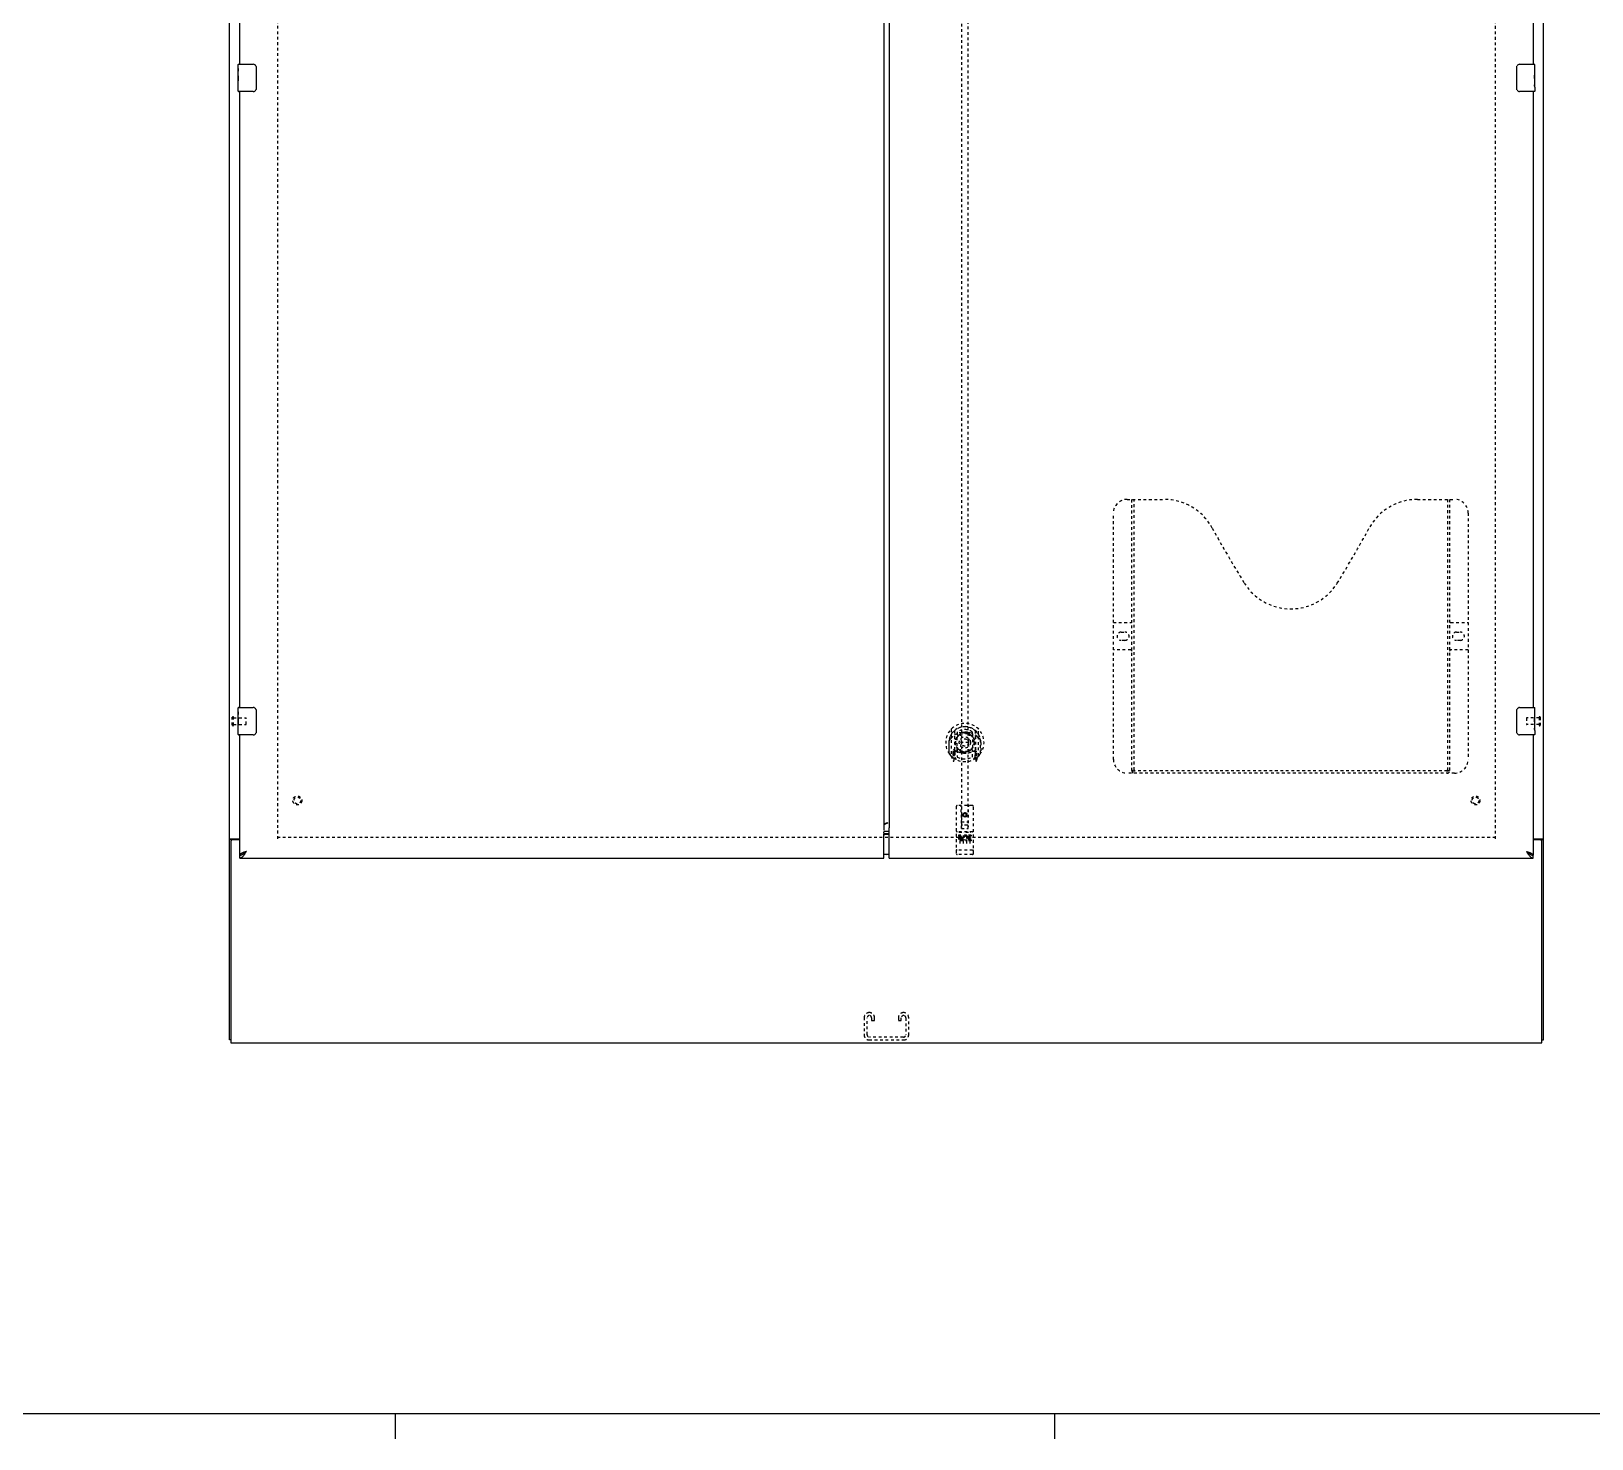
# Model space of a CAD drawing. Header units: inches. Extents: x -15 to 162, y -14 to 102.
# Drawn here: x 42.3 to 99.3, y -13.5 to 37.9 of the extents above; entities that cross this region are included whole.
import ezdxf
from ezdxf.enums import TextEntityAlignment as Align

# ---------------------------------------------------------------- set-up
doc = ezdxf.new("R2010")
doc.units = ezdxf.units.IN
doc.header["$MEASUREMENT"] = 0
doc.linetypes.add('HIDDEN', pattern=[0.2, 0.1, -0.1])
for name, color, linetype in [('ATTRIBUTE', 3, 'Continuous'), ('DEFAULT_2', 8, 'HIDDEN'), ('MASTER_DOOR_ASSEMBLY', 7, 'Continuous'), ('SLAVE_DOOR_ASSEMBLY', 7, 'Continuous'), ('TITLE BLOCK', 8, 'Continuous')]:
    doc.layers.add(name, color=color, linetype=linetype)

# ---------------------------------------------------------------- blocks, each defined once
blk = doc.blocks.new('*U15')
at = {"layer": 'TITLE BLOCK'}
for p, q in [((33.98, -22.002), (0, -22.002)), ((13.476, -22.002), (13.476, -22.178)), ((18.152, -22.002), (18.152, -22.178))]:
    blk.add_line(p, q, dxfattribs=at)
at = {"layer": 'ATTRIBUTE'}
for tag, height, p in [('DESDATE', 0.138, (29.855, -20.363)), ('DESCRIPTION1', 0.138, (29.029, -20.894)), ('DESCRIPTION2', 0.138, (29.029, -21.117)), ('SHEET', 0.22, (26.554, -21.287)), ('MACHNAME1', 0.138, (29.029, -21.614)), ('DRAWINGNUM', 0.22, (32.33, -21.7)), ('MACHNAME2', 0.138, (29.029, -21.837))]:
    blk.add_attdef(tag, text='', height=height, dxfattribs=at).set_placement(p, align=Align.MIDDLE)
blk.add_attdef('TOTAL', text='', height=0.22, dxfattribs=at).set_placement((26.554, -21.837), align=Align.MIDDLE_CENTER)

msp = doc.modelspace()

# ---------------------------------------------------------------- linework, layer by layer
at = {"color": 3, "linetype": 'Continuous'}
for p, q in [((49.578, 1.02), (49.578, 90.812)), ((97.578, 1.02), (97.578, 90.812)), ((49.619, 8.364), (49.953, 8.364)), ((49.63, 8.272), (49.63, 0.916)), ((49.953, 8.332), (49.69, 8.332)), ((97.203, 8.364), (97.538, 8.364)), ((97.466, 8.332), (97.203, 8.332)), ((97.526, 0.916), (97.526, 8.272)), ((97.578, 8.348), (97.578, 8.348)), ((49.63, 0.916), (97.526, 0.916))]:
    msp.add_line(p, q, dxfattribs=at)
at = {"color": 7, "linetype": 'Continuous'}
for p, q in [((49.682, 8.333), (49.578, 8.333)), ((49.682, 8.332), (49.682, 8.333)), ((97.474, 8.333), (97.578, 8.333)), ((49.63, 1.02), (49.578, 1.02)), ((97.526, 1.02), (97.578, 1.02))]:
    msp.add_line(p, q, dxfattribs=at)
at = {"color": 3, "linetype": 'Continuous'}
for points in [[(49.606, 8.355), (49.599, 8.352), (49.596, 8.35), (49.593, 8.348), (49.59, 8.347), (49.587, 8.345), (49.585, 8.343), (49.583, 8.341), (49.581, 8.34), (49.58, 8.338), (49.579, 8.336), (49.579, 8.334), (49.578, 8.333)], [(49.619, 8.364), (49.617, 8.362), (49.615, 8.36), (49.612, 8.358), (49.609, 8.357), (49.606, 8.355)], [(97.538, 8.364), (97.54, 8.362), (97.542, 8.36), (97.545, 8.358), (97.548, 8.357), (97.551, 8.355), (97.558, 8.352)], [(97.558, 8.352), (97.561, 8.35), (97.564, 8.348), (97.567, 8.347), (97.57, 8.345), (97.572, 8.343), (97.574, 8.341), (97.576, 8.34), (97.577, 8.338), (97.578, 8.336), (97.578, 8.334), (97.578, 8.333)]]:
    msp.add_lwpolyline(points, dxfattribs=at)
at = {"color": 7, "linetype": 'Continuous'}
for points in [[(49.701, 8.364), (49.701, 8.362), (49.701, 8.361), (49.701, 8.359), (49.701, 8.357), (49.7, 8.356), (49.699, 8.354), (49.698, 8.352), (49.697, 8.35), (49.695, 8.349), (49.694, 8.348), (49.692, 8.346), (49.691, 8.345), (49.689, 8.343), (49.687, 8.342), (49.686, 8.34), (49.685, 8.339), (49.684, 8.337), (49.683, 8.336), (49.683, 8.334), (49.682, 8.333)], [(97.456, 8.364), (97.456, 8.362), (97.456, 8.361), (97.456, 8.359), (97.456, 8.357), (97.457, 8.356), (97.458, 8.354), (97.459, 8.352), (97.46, 8.35), (97.461, 8.349), (97.463, 8.348), (97.465, 8.346), (97.466, 8.345), (97.468, 8.343), (97.469, 8.342), (97.471, 8.34), (97.472, 8.339), (97.473, 8.337), (97.474, 8.336), (97.474, 8.334), (97.474, 8.333)]]:
    msp.add_lwpolyline(points, dxfattribs=at)
at = {"color": 3, "linetype": 'Continuous'}
for centre, start, end in [((49.69, 8.272), 90, 180), ((97.466, 8.272), 0, 90)]:
    msp.add_arc(centre, 0.06, start, end, dxfattribs=at)
at = {"layer": 'DEFAULT_2', "color": 8, "linetype": 'HIDDEN'}
for p, q in [((51.328, 87.468), (51.328, 8.364)), ((95.828, 8.364), (95.828, 87.468)), ((49.682, 12.524), (49.682, 12.808)), ((49.725, 12.524), (49.725, 12.808)), ((49.725, 12.79), (50.172, 12.79)), ((50.182, 12.552), (50.182, 12.78)), ((96.964, 12.78), (96.964, 12.552)), ((97.421, 12.79), (96.974, 12.79)), ((97.421, 12.808), (97.421, 12.524)), ((97.464, 12.808), (97.464, 12.524)), ((49.725, 12.542), (50.172, 12.542)), ((97.421, 12.542), (96.974, 12.542)), ((95.828, 8.416), (51.328, 8.416)), ((72.766, 1.84), (72.766, 1.2)), ((72.87, 1.214), (72.87, 1.826)), ((72.961, 2.02), (72.946, 2.02)), ((73.037, 1.826), (73.037, 1.738)), ((73.037, 1.738), (73.141, 1.738)), ((73.141, 1.738), (73.141, 1.84)), ((74.016, 1.84), (74.016, 1.738)), ((74.016, 1.738), (74.12, 1.738)), ((74.12, 1.738), (74.12, 1.826)), ((74.211, 2.02), (74.196, 2.02)), ((74.287, 1.826), (74.287, 1.214)), ((74.391, 1.2), (74.391, 1.84)), ((72.946, 1.02), (74.211, 1.02)), ((74.197, 1.124), (72.96, 1.124))]:
    msp.add_line(p, q, dxfattribs=at)
for centre, radius, start, end in [((49.704, 12.808), 0.0215, 360, 180), ((50.172, 12.78), 0.01, 360, 90), ((50.172, 12.552), 0.01, 270, 0), ((96.974, 12.78), 0.01, 90, 180), ((96.974, 12.552), 0.01, 180, 270), ((97.442, 12.808), 0.0215, 0, 180), ((49.704, 12.524), 0.0215, 180, 0), ((97.442, 12.524), 0.0215, 180, 0), ((72.946, 1.84), 0.18, 90, 180), ((72.96, 1.826), 0.09, 90, 180), ((72.947, 1.826), 0.09, 0, 81.7808), ((72.961, 1.84), 0.18, 0, 90), ((74.196, 1.84), 0.18, 90, 180), ((74.21, 1.826), 0.09, 90, 180), ((74.197, 1.826), 0.09, 0, 81.7808), ((74.211, 1.84), 0.18, 0, 90), ((72.946, 1.2), 0.18, 180, 270), ((72.96, 1.214), 0.09, 180, 270), ((74.197, 1.214), 0.09, 270, 0), ((74.211, 1.2), 0.18, 270, 0)]:
    msp.add_arc(centre, radius, start, end, dxfattribs=at)
at = {"layer": 'MASTER_DOOR_ASSEMBLY', "color": 3, "linetype": 'Continuous'}
for p, q in [((73.672, 87.007), (73.672, 8.825)), ((97.203, 59.166), (97.203, 36.666)), ((97.203, 35.666), (97.203, 13.166)), ((97.203, 12.166), (97.203, 7.77)), ((73.672, 8.825), (73.679, 8.825)), ((73.672, 7.666), (73.672, 8.766)), ((73.682, 8.821), (73.684, 8.818)), ((73.672, 7.666), (97.203, 7.666))]:
    msp.add_line(p, q, dxfattribs=at)
at = {"layer": 'MASTER_DOOR_ASSEMBLY', "color": 8, "linetype": 'HIDDEN'}
for p, q in [((76.318, 45.745), (76.318, 8.743)), ((76.568, 8.743), (76.568, 45.745)), ((82.369, 20.77), (83.724, 20.77)), ((82.544, 10.86), (82.544, 20.77)), ((82.624, 10.89), (82.624, 20.77)), ((92.974, 20.77), (94.329, 20.77)), ((94.074, 20.77), (94.074, 10.89)), ((94.154, 20.77), (94.154, 10.86)), ((81.869, 11.27), (81.869, 20.27)), ((94.829, 20.27), (94.829, 11.27)), ((81.869, 16.27), (82.504, 16.27)), ((94.194, 16.27), (94.829, 16.27)), ((82.156, 15.92), (82.293, 15.92)), ((82.293, 15.62), (82.156, 15.62)), ((94.406, 15.92), (94.543, 15.92)), ((94.543, 15.62), (94.406, 15.62)), ((82.504, 15.27), (81.869, 15.27)), ((94.829, 15.27), (94.194, 15.27)), ((75.943, 12.371), (75.943, 11.404)), ((76.061, 12.317), (76.061, 11.301)), ((76.068, 12.312), (76.068, 11.309)), ((76.161, 11.569), (76.161, 12.2)), ((76.168, 12.273), (76.168, 12.17)), ((76.281, 12.227), (76.311, 11.887)), ((76.606, 12.227), (76.576, 11.887)), ((76.718, 12.17), (76.718, 12.273)), ((76.726, 12.2), (76.726, 11.569)), ((76.818, 12.312), (76.818, 11.309)), ((76.826, 12.317), (76.826, 11.301)), ((76.943, 11.404), (76.943, 12.371)), ((75.861, 11.887), (75.876, 11.887)), ((75.861, 11.887), (75.861, 11.499)), ((75.868, 11.954), (75.868, 11.957)), ((75.868, 11.496), (75.868, 11.954)), ((76.061, 11.558), (76.001, 11.558)), ((76.001, 11.558), (76.001, 11.408)), ((76.001, 11.408), (76.061, 11.408)), ((76.038, 11.482), (76.009, 11.436)), ((76.013, 11.428), (76.068, 11.428)), ((76.071, 11.541), (76.071, 11.334)), ((76.161, 11.559), (76.088, 11.559)), ((76.156, 11.561), (76.091, 11.561)), ((76.168, 11.609), (76.168, 11.356)), ((76.28, 11.543), (76.311, 11.887)), ((76.576, 11.887), (76.311, 11.887)), ((76.606, 11.543), (76.576, 11.887)), ((76.718, 11.356), (76.718, 11.609)), ((76.798, 11.559), (76.726, 11.559)), ((76.796, 11.561), (76.73, 11.561)), ((76.816, 11.334), (76.816, 11.541)), ((76.818, 11.428), (76.873, 11.428)), ((76.886, 11.558), (76.826, 11.558)), ((76.826, 11.408), (76.886, 11.408)), ((76.877, 11.436), (76.848, 11.482)), ((76.886, 11.408), (76.886, 11.558)), ((77.026, 11.887), (77.011, 11.887)), ((77.018, 11.954), (77.018, 11.957)), ((77.018, 11.496), (77.018, 11.954)), ((77.026, 11.887), (77.026, 11.499)), ((75.948, 11.393), (76.018, 11.217)), ((76.039, 11.318), (76.044, 11.315)), ((76.046, 11.22), (76.061, 11.301)), ((76.138, 11.259), (76.068, 11.368)), ((76.818, 11.368), (76.748, 11.259)), ((76.826, 11.301), (76.84, 11.22)), ((76.847, 11.317), (76.847, 11.318)), ((76.847, 11.318), (76.847, 11.318)), ((76.847, 11.318), (76.847, 11.318)), ((76.869, 11.217), (76.939, 11.393)), ((94.071, 10.85), (82.628, 10.85)), ((94.329, 10.77), (82.369, 10.77)), ((76.131, 9.553), (76.131, 7.828)), ((76.726, 9.583), (76.161, 9.583)), ((76.317, 8.743), (76.313, 9.553)), ((76.443, 9.316), (76.381, 9.28)), ((76.381, 9.28), (76.391, 9.274)), ((76.381, 9.28), (76.381, 9.208)), ((76.381, 9.208), (76.391, 9.213)), ((76.381, 9.208), (76.443, 9.171)), ((76.443, 9.304), (76.391, 9.274)), ((76.391, 9.274), (76.391, 9.213)), ((76.391, 9.213), (76.443, 9.183)), ((76.506, 9.28), (76.443, 9.316)), ((76.443, 9.316), (76.443, 9.304)), ((76.496, 9.274), (76.443, 9.304)), ((76.443, 9.183), (76.496, 9.213)), ((76.443, 9.171), (76.506, 9.208)), ((76.443, 9.171), (76.443, 9.183)), ((76.506, 9.28), (76.496, 9.274)), ((76.496, 9.213), (76.496, 9.274)), ((76.506, 9.208), (76.496, 9.213)), ((76.506, 9.208), (76.506, 9.28)), ((76.57, 8.743), (76.573, 9.553)), ((76.756, 7.828), (76.756, 9.553)), ((76.726, 8.626), (76.161, 8.626)), ((76.232, 8.61), (76.404, 8.61)), ((76.316, 8.993), (76.571, 8.993)), ((76.317, 8.743), (76.318, 8.743)), ((76.318, 8.743), (76.568, 8.743)), ((76.528, 8.868), (76.358, 8.868)), ((76.482, 8.61), (76.654, 8.61)), ((76.568, 8.743), (76.57, 8.743)), ((76.299, 8.504), (76.206, 8.504)), ((76.206, 8.504), (76.206, 8.462)), ((76.299, 8.462), (76.206, 8.462)), ((76.256, 8.495), (76.256, 8.189)), ((76.303, 8.418), (76.256, 8.418)), ((76.299, 8.377), (76.27, 8.377)), ((76.363, 8.334), (76.27, 8.334)), ((76.363, 8.291), (76.27, 8.291)), ((76.363, 8.334), (76.363, 8.291)), ((76.381, 8.495), (76.381, 8.189)), ((76.495, 8.339), (76.511, 8.3)), ((76.506, 8.495), (76.506, 8.189)), ((76.519, 8.469), (76.506, 8.45)), ((76.515, 8.494), (76.519, 8.492)), ((76.675, 8.504), (76.519, 8.504)), ((76.519, 8.504), (76.519, 8.492)), ((76.519, 8.469), (76.519, 8.291)), ((76.675, 8.291), (76.519, 8.291)), ((76.675, 8.462), (76.562, 8.462)), ((76.562, 8.462), (76.562, 8.418)), ((76.654, 8.418), (76.562, 8.418)), ((76.654, 8.376), (76.562, 8.376)), ((76.562, 8.376), (76.562, 8.334)), ((76.675, 8.334), (76.562, 8.334)), ((76.631, 8.495), (76.631, 8.189)), ((76.654, 8.418), (76.654, 8.376)), ((76.675, 8.504), (76.675, 8.462)), ((76.675, 8.334), (76.675, 8.291)), ((76.149, 7.957), (76.148, 7.957)), ((76.148, 7.957), (76.148, 7.957)), ((76.15, 7.957), (76.149, 7.957)), ((76.151, 7.957), (76.15, 7.957)), ((76.152, 7.957), (76.151, 7.957)), ((76.153, 7.957), (76.152, 7.957)), ((76.152, 7.957), (76.152, 7.957)), ((76.154, 7.957), (76.153, 7.957)), ((76.155, 7.956), (76.154, 7.957)), ((76.156, 7.956), (76.155, 7.956)), ((76.157, 7.956), (76.156, 7.956)), ((76.156, 7.956), (76.156, 7.956)), ((76.158, 7.956), (76.157, 7.956)), ((76.159, 7.956), (76.158, 7.956)), ((76.16, 7.956), (76.159, 7.956)), ((76.161, 7.956), (76.16, 7.956)), ((76.726, 7.956), (76.161, 7.956)), ((76.726, 7.798), (76.161, 7.798)), ((76.726, 7.956), (76.727, 7.956)), ((76.727, 7.956), (76.728, 7.956)), ((76.728, 7.956), (76.729, 7.956)), ((76.729, 7.956), (76.73, 7.956)), ((76.729, 7.956), (76.729, 7.956)), ((76.73, 7.956), (76.731, 7.956)), ((76.731, 7.956), (76.732, 7.956)), ((76.732, 7.956), (76.733, 7.957)), ((76.733, 7.957), (76.734, 7.957)), ((76.734, 7.957), (76.735, 7.957)), ((76.734, 7.957), (76.734, 7.957)), ((76.735, 7.957), (76.736, 7.957)), ((76.736, 7.957), (76.737, 7.957)), ((76.737, 7.957), (76.738, 7.957)), ((76.738, 7.957), (76.739, 7.957)), ((76.738, 7.957), (76.738, 7.957)), ((76.739, 7.957), (76.74, 7.957))]:
    msp.add_line(p, q, dxfattribs=at)
at = {"layer": 'MASTER_DOOR_ASSEMBLY', "color": 7, "linetype": 'Continuous'}
for p, q in [((96.609, 35.766), (96.609, 36.566)), ((96.708, 36.666), (97.248, 36.666)), ((97.263, 36.511), (97.256, 36.511)), ((97.256, 36.511), (97.256, 36.281)), ((97.263, 36.087), (97.263, 36.651)), ((97.263, 36.344), (97.256, 36.344)), ((97.263, 36.281), (97.256, 36.281)), ((97.263, 36.05), (97.256, 36.05)), ((97.256, 36.05), (97.256, 35.914)), ((97.263, 36.245), (97.258, 36.245)), ((97.262, 36.111), (97.26, 36.133)), ((97.262, 36.113), (97.263, 36.113)), ((97.263, 35.827), (97.263, 36.084)), ((97.248, 35.666), (96.708, 35.666)), ((97.258, 35.883), (97.263, 35.883)), ((97.263, 35.826), (97.263, 35.681)), ((96.708, 13.166), (97.248, 13.166)), ((97.263, 12.587), (97.263, 13.151)), ((96.609, 12.266), (96.609, 13.066)), ((97.263, 13.011), (97.256, 13.011)), ((97.256, 13.011), (97.256, 12.781)), ((97.263, 12.844), (97.256, 12.844)), ((97.263, 12.781), (97.256, 12.781)), ((97.263, 12.55), (97.256, 12.55)), ((97.256, 12.55), (97.256, 12.414)), ((97.263, 12.745), (97.258, 12.745)), ((97.262, 12.611), (97.26, 12.633)), ((97.262, 12.613), (97.263, 12.613)), ((97.263, 12.327), (97.263, 12.584)), ((97.248, 12.166), (96.708, 12.166)), ((97.258, 12.383), (97.263, 12.383)), ((97.263, 12.326), (97.263, 12.181)), ((73.582, 8.536), (73.672, 8.536)), ((73.672, 7.796), (73.582, 7.796)), ((97.08, 7.811), (97.091, 7.804)), ((97.203, 7.666), (97.203, 7.77))]:
    msp.add_line(p, q, dxfattribs=at)
for points in [[(96.609, 36.566), (96.609, 36.572), (96.609, 36.578), (96.61, 36.584), (96.612, 36.59), (96.613, 36.596), (96.615, 36.602)], [(97.26, 36.133), (97.259, 36.145), (97.258, 36.157), (97.258, 36.169), (97.257, 36.182), (97.257, 36.195), (97.256, 36.208), (97.257, 36.22), (97.257, 36.233), (97.258, 36.246), (97.258, 36.258), (97.259, 36.27)], [(97.263, 36.084), (97.263, 36.092), (97.263, 36.101), (97.262, 36.111)], [(96.615, 35.729), (96.613, 35.735), (96.612, 35.741), (96.61, 35.747), (96.609, 35.753), (96.609, 35.759), (96.609, 35.766)], [(97.258, 35.877), (97.257, 35.886), (97.257, 35.895), (97.257, 35.905), (97.256, 35.914)], [(97.261, 35.853), (97.26, 35.861), (97.259, 35.869), (97.258, 35.877)], [(97.263, 35.826), (97.263, 35.83), (97.263, 35.835), (97.262, 35.84), (97.261, 35.853)], [(96.609, 13.066), (96.609, 13.072), (96.609, 13.078), (96.61, 13.084), (96.612, 13.09), (96.613, 13.096), (96.615, 13.102)], [(97.26, 12.633), (97.259, 12.645), (97.258, 12.657), (97.258, 12.669), (97.257, 12.682), (97.257, 12.695), (97.256, 12.708), (97.257, 12.72), (97.257, 12.733), (97.258, 12.746), (97.258, 12.758), (97.259, 12.77)], [(97.263, 12.584), (97.263, 12.592), (97.263, 12.601), (97.262, 12.611)], [(96.615, 12.229), (96.613, 12.235), (96.612, 12.241), (96.61, 12.247), (96.609, 12.253), (96.609, 12.259), (96.609, 12.266)], [(97.258, 12.377), (97.257, 12.386), (97.257, 12.395), (97.257, 12.405), (97.256, 12.414)], [(97.261, 12.353), (97.26, 12.361), (97.259, 12.369), (97.258, 12.377)], [(97.263, 12.326), (97.263, 12.33), (97.263, 12.335), (97.262, 12.34), (97.261, 12.353)], [(96.957, 7.912), (96.968, 7.905), (96.979, 7.898), (96.99, 7.891), (97.001, 7.884), (97.012, 7.876), (97.022, 7.869), (97.031, 7.862), (97.041, 7.855), (97.049, 7.848), (97.058, 7.841), (97.065, 7.834), (97.072, 7.827), (97.078, 7.819), (97.084, 7.812), (97.088, 7.807)], [(96.957, 7.912), (96.968, 7.902), (96.979, 7.892), (96.991, 7.882), (97.002, 7.872), (97.013, 7.862), (97.024, 7.853), (97.035, 7.844), (97.047, 7.835), (97.058, 7.827), (97.069, 7.819), (97.08, 7.811)], [(97.091, 7.804), (97.103, 7.798), (97.114, 7.792), (97.125, 7.787), (97.136, 7.782), (97.147, 7.779), (97.159, 7.775), (97.17, 7.773), (97.181, 7.771), (97.192, 7.77), (97.203, 7.77)]]:
    msp.add_lwpolyline(points, dxfattribs=at)
at = {"layer": 'MASTER_DOOR_ASSEMBLY', "color": 8, "linetype": 'HIDDEN'}
for points in [[(75.989, 12.102), (75.987, 12.101), (75.986, 12.1), (75.984, 12.098), (75.983, 12.097), (75.981, 12.095), (75.979, 12.094), (75.978, 12.092), (75.976, 12.09), (75.974, 12.089), (75.972, 12.087), (75.971, 12.085), (75.969, 12.083), (75.967, 12.081), (75.965, 12.078), (75.963, 12.076), (75.961, 12.074), (75.959, 12.071), (75.957, 12.069), (75.955, 12.066), (75.953, 12.063), (75.95, 12.061), (75.948, 12.058), (75.946, 12.054), (75.943, 12.051), (75.941, 12.048), (75.939, 12.044), (75.936, 12.041), (75.933, 12.037), (75.931, 12.033), (75.928, 12.029), (75.925, 12.025), (75.923, 12.02), (75.92, 12.016), (75.917, 12.011), (75.914, 12.006), (75.911, 12.001)], [(76.255, 12.244), (76.261, 12.246), (76.266, 12.247), (76.271, 12.248), (76.277, 12.25), (76.282, 12.251), (76.288, 12.252), (76.293, 12.254), (76.299, 12.255), (76.304, 12.256), (76.31, 12.257), (76.315, 12.258), (76.321, 12.259), (76.326, 12.26), (76.332, 12.261), (76.337, 12.262), (76.343, 12.263), (76.348, 12.263), (76.354, 12.264), (76.359, 12.265), (76.365, 12.265), (76.371, 12.266), (76.376, 12.267), (76.382, 12.267), (76.387, 12.268), (76.393, 12.268), (76.398, 12.268), (76.404, 12.269), (76.41, 12.269), (76.415, 12.269), (76.421, 12.269), (76.426, 12.27), (76.432, 12.27), (76.438, 12.27), (76.443, 12.27), (76.449, 12.27), (76.454, 12.27), (76.46, 12.27), (76.466, 12.269), (76.471, 12.269), (76.477, 12.269), (76.482, 12.269), (76.488, 12.268), (76.494, 12.268), (76.499, 12.268), (76.505, 12.267), (76.51, 12.267), (76.516, 12.266), (76.521, 12.265), (76.527, 12.265), (76.532, 12.264), (76.538, 12.263), (76.544, 12.263), (76.549, 12.262), (76.555, 12.261), (76.56, 12.26), (76.566, 12.259), (76.571, 12.258), (76.577, 12.257), (76.582, 12.256), (76.588, 12.255), (76.593, 12.254), (76.599, 12.252), (76.604, 12.251), (76.609, 12.25), (76.615, 12.248), (76.62, 12.247), (76.626, 12.246), (76.631, 12.244)], [(76.976, 12.001), (76.973, 12.006), (76.97, 12.011), (76.967, 12.016), (76.964, 12.02), (76.961, 12.025), (76.958, 12.029), (76.956, 12.033), (76.953, 12.037), (76.95, 12.041), (76.948, 12.044), (76.945, 12.048), (76.943, 12.051), (76.941, 12.054), (76.938, 12.058), (76.936, 12.06), (76.934, 12.063), (76.932, 12.066), (76.93, 12.069), (76.928, 12.071), (76.925, 12.074), (76.923, 12.076), (76.921, 12.078), (76.92, 12.081), (76.918, 12.083), (76.916, 12.085), (76.914, 12.087), (76.912, 12.089), (76.91, 12.09), (76.909, 12.092), (76.907, 12.094), (76.905, 12.095), (76.904, 12.097), (76.902, 12.098), (76.901, 12.1), (76.899, 12.101), (76.898, 12.102)], [(82.534, 10.89), (82.551, 10.879), (82.566, 10.869), (82.582, 10.861), (82.598, 10.855), (82.613, 10.851), (82.628, 10.85)], [(94.071, 10.85), (94.086, 10.851), (94.101, 10.855), (94.117, 10.861), (94.132, 10.869), (94.148, 10.879), (94.164, 10.89)], [(76.226, 8.609), (76.226, 8.609), (76.226, 8.609), (76.226, 8.609), (76.226, 8.609), (76.226, 8.609), (76.226, 8.609), (76.226, 8.609), (76.226, 8.609), (76.227, 8.609), (76.227, 8.61), (76.227, 8.61), (76.227, 8.61), (76.227, 8.61), (76.227, 8.61), (76.227, 8.61), (76.227, 8.61), (76.227, 8.61), (76.228, 8.61), (76.228, 8.61), (76.228, 8.61), (76.228, 8.61), (76.228, 8.61), (76.228, 8.61), (76.228, 8.61), (76.229, 8.61), (76.229, 8.61), (76.229, 8.61), (76.229, 8.61), (76.229, 8.61), (76.229, 8.61), (76.229, 8.61), (76.23, 8.61), (76.23, 8.61), (76.23, 8.61), (76.23, 8.61), (76.23, 8.61), (76.23, 8.61), (76.231, 8.61), (76.231, 8.61), (76.231, 8.61), (76.231, 8.61), (76.231, 8.61), (76.232, 8.61), (76.232, 8.61), (76.232, 8.61)], [(76.404, 8.61), (76.404, 8.61), (76.405, 8.61), (76.405, 8.61), (76.405, 8.61), (76.405, 8.61), (76.405, 8.61), (76.406, 8.61), (76.406, 8.61), (76.406, 8.61), (76.406, 8.61), (76.406, 8.61), (76.406, 8.61), (76.407, 8.61), (76.407, 8.61), (76.407, 8.61), (76.407, 8.61), (76.407, 8.61), (76.407, 8.61), (76.408, 8.61), (76.408, 8.61), (76.408, 8.61), (76.408, 8.61), (76.408, 8.61), (76.408, 8.61), (76.408, 8.61), (76.409, 8.61), (76.409, 8.61), (76.409, 8.61), (76.409, 8.61), (76.409, 8.61), (76.409, 8.61), (76.409, 8.61), (76.409, 8.61), (76.41, 8.61), (76.41, 8.61), (76.41, 8.61), (76.41, 8.609), (76.41, 8.609), (76.41, 8.609), (76.41, 8.609), (76.41, 8.609), (76.41, 8.609), (76.41, 8.609), (76.411, 8.609), (76.411, 8.609), (76.411, 8.609)], [(76.476, 8.609), (76.476, 8.609), (76.476, 8.609), (76.476, 8.609), (76.476, 8.609), (76.476, 8.609), (76.476, 8.609), (76.476, 8.609), (76.476, 8.609), (76.477, 8.609), (76.477, 8.61), (76.477, 8.61), (76.477, 8.61), (76.477, 8.61), (76.477, 8.61), (76.477, 8.61), (76.477, 8.61), (76.477, 8.61), (76.478, 8.61), (76.478, 8.61), (76.478, 8.61), (76.478, 8.61), (76.478, 8.61), (76.478, 8.61), (76.478, 8.61), (76.479, 8.61), (76.479, 8.61), (76.479, 8.61), (76.479, 8.61), (76.479, 8.61), (76.479, 8.61), (76.479, 8.61), (76.48, 8.61), (76.48, 8.61), (76.48, 8.61), (76.48, 8.61), (76.48, 8.61), (76.48, 8.61), (76.481, 8.61), (76.481, 8.61), (76.481, 8.61), (76.481, 8.61), (76.481, 8.61), (76.482, 8.61), (76.482, 8.61), (76.482, 8.61)], [(76.654, 8.61), (76.654, 8.61), (76.655, 8.61), (76.655, 8.61), (76.655, 8.61), (76.655, 8.61), (76.655, 8.61), (76.656, 8.61), (76.656, 8.61), (76.656, 8.61), (76.656, 8.61), (76.656, 8.61), (76.656, 8.61), (76.657, 8.61), (76.657, 8.61), (76.657, 8.61), (76.657, 8.61), (76.657, 8.61), (76.657, 8.61), (76.658, 8.61), (76.658, 8.61), (76.658, 8.61), (76.658, 8.61), (76.658, 8.61), (76.658, 8.61), (76.658, 8.61), (76.659, 8.61), (76.659, 8.61), (76.659, 8.61), (76.659, 8.61), (76.659, 8.61), (76.659, 8.61), (76.659, 8.61), (76.659, 8.61), (76.66, 8.61), (76.66, 8.61), (76.66, 8.61), (76.66, 8.609), (76.66, 8.609), (76.66, 8.609), (76.66, 8.609), (76.66, 8.609), (76.66, 8.609), (76.66, 8.609), (76.661, 8.609), (76.661, 8.609), (76.661, 8.609)], [(76.148, 7.957), (76.147, 7.957), (76.147, 7.957), (76.146, 7.957), (76.146, 7.957), (76.145, 7.957), (76.145, 7.957), (76.145, 7.957), (76.144, 7.958), (76.144, 7.958), (76.144, 7.958), (76.143, 7.958), (76.143, 7.958), (76.143, 7.958), (76.142, 7.958), (76.142, 7.958), (76.142, 7.958), (76.141, 7.958), (76.141, 7.958), (76.141, 7.958), (76.14, 7.958), (76.14, 7.958), (76.14, 7.958), (76.139, 7.959), (76.139, 7.959), (76.139, 7.959), (76.139, 7.959), (76.138, 7.959), (76.138, 7.959), (76.138, 7.959), (76.137, 7.959), (76.137, 7.959), (76.137, 7.959), (76.137, 7.959), (76.136, 7.959), (76.136, 7.959), (76.136, 7.96), (76.136, 7.96), (76.136, 7.96), (76.135, 7.96), (76.135, 7.96), (76.135, 7.96), (76.135, 7.96), (76.134, 7.96), (76.134, 7.96), (76.134, 7.96), (76.134, 7.96), (76.134, 7.961), (76.133, 7.961), (76.133, 7.961), (76.133, 7.961), (76.133, 7.961), (76.133, 7.961), (76.133, 7.961), (76.133, 7.961), (76.132, 7.961), (76.132, 7.961), (76.132, 7.962), (76.132, 7.962), (76.132, 7.962), (76.132, 7.962), (76.132, 7.962), (76.132, 7.962), (76.131, 7.962), (76.131, 7.962), (76.131, 7.962), (76.131, 7.962), (76.131, 7.963), (76.131, 7.963), (76.131, 7.963), (76.131, 7.963), (76.131, 7.963), (76.131, 7.963), (76.131, 7.963), (76.131, 7.963), (76.131, 7.963), (76.131, 7.963), (76.131, 7.964), (76.131, 7.964), (76.131, 7.964)], [(76.74, 7.957), (76.74, 7.957), (76.741, 7.957), (76.741, 7.957), (76.741, 7.957), (76.742, 7.957), (76.742, 7.958), (76.742, 7.958), (76.743, 7.958), (76.743, 7.958), (76.743, 7.958), (76.744, 7.958), (76.744, 7.958), (76.744, 7.958), (76.745, 7.958), (76.745, 7.958), (76.745, 7.958), (76.746, 7.958), (76.746, 7.958), (76.746, 7.958), (76.747, 7.958), (76.747, 7.959), (76.747, 7.959), (76.747, 7.959), (76.748, 7.959), (76.748, 7.959), (76.748, 7.959), (76.749, 7.959), (76.749, 7.959), (76.749, 7.959), (76.749, 7.959), (76.75, 7.959), (76.75, 7.959), (76.75, 7.959), (76.75, 7.96), (76.751, 7.96), (76.751, 7.96), (76.751, 7.96), (76.751, 7.96), (76.752, 7.96), (76.752, 7.96), (76.752, 7.96), (76.752, 7.96), (76.752, 7.96), (76.753, 7.96), (76.753, 7.961), (76.753, 7.961), (76.753, 7.961), (76.753, 7.961), (76.753, 7.961), (76.754, 7.961), (76.754, 7.961), (76.754, 7.961), (76.754, 7.961), (76.754, 7.961), (76.754, 7.962), (76.754, 7.962), (76.755, 7.962), (76.755, 7.962), (76.755, 7.962), (76.755, 7.962), (76.755, 7.962), (76.755, 7.962), (76.755, 7.962), (76.755, 7.962), (76.755, 7.963), (76.755, 7.963), (76.755, 7.963), (76.755, 7.963), (76.755, 7.963), (76.756, 7.963), (76.756, 7.963), (76.756, 7.963), (76.756, 7.963), (76.756, 7.963), (76.756, 7.964), (76.756, 7.964), (76.756, 7.964)]]:
    msp.add_lwpolyline(points, dxfattribs=at)
at = {"layer": 'MASTER_DOOR_ASSEMBLY', "color": 3, "linetype": 'Continuous'}
for points in [[(73.684, 8.818), (73.685, 8.817), (73.685, 8.816), (73.685, 8.816), (73.685, 8.815), (73.685, 8.815), (73.685, 8.814), (73.685, 8.814), (73.684, 8.813), (73.684, 8.812), (73.683, 8.812), (73.683, 8.811), (73.682, 8.81), (73.682, 8.808), (73.681, 8.807), (73.68, 8.805), (73.68, 8.803), (73.679, 8.801), (73.678, 8.799), (73.677, 8.796), (73.677, 8.794), (73.676, 8.791), (73.676, 8.788), (73.675, 8.785), (73.674, 8.782), (73.674, 8.778), (73.673, 8.775), (73.673, 8.771), (73.672, 8.766)], [(73.679, 8.825), (73.681, 8.822), (73.682, 8.821)], [(96.957, 7.912), (96.973, 7.906), (96.989, 7.9), (97.005, 7.894), (97.021, 7.888), (97.036, 7.882), (97.051, 7.876), (97.066, 7.87), (97.08, 7.865), (97.094, 7.859)], [(96.957, 7.912), (96.968, 7.894), (96.979, 7.877), (96.991, 7.86), (97.002, 7.843), (97.013, 7.826), (97.024, 7.81), (97.035, 7.794), (97.047, 7.779)], [(97.047, 7.779), (97.058, 7.764), (97.069, 7.751), (97.08, 7.738), (97.091, 7.726), (97.103, 7.715), (97.114, 7.705), (97.125, 7.696), (97.136, 7.688), (97.147, 7.681), (97.159, 7.676), (97.17, 7.671), (97.181, 7.668), (97.192, 7.666), (97.203, 7.666)], [(97.094, 7.859), (97.107, 7.853), (97.119, 7.847), (97.131, 7.841), (97.142, 7.835), (97.153, 7.829), (97.162, 7.823), (97.17, 7.817), (97.178, 7.811), (97.185, 7.805), (97.19, 7.799), (97.195, 7.793), (97.199, 7.787), (97.201, 7.781), (97.203, 7.775), (97.203, 7.77)]]:
    msp.add_lwpolyline(points, dxfattribs=at)
at = {"layer": 'MASTER_DOOR_ASSEMBLY', "color": 8, "linetype": 'HIDDEN'}
for centre, radius in [((76.443, 11.889), 0.35), ((76.443, 11.889), 0.335), ((76.443, 11.889), 0.205), ((76.443, 11.889), 0.133), ((95.099, 9.77), 0.164), ((95.099, 9.77), 0.124), ((76.443, 9.243), 0.085), ((76.443, 9.243), 0.0845)]:
    msp.add_circle(centre, radius, dxfattribs=at)
at = {"layer": 'MASTER_DOOR_ASSEMBLY', "color": 7, "linetype": 'Continuous'}
for centre, radius, start, end in [((96.708, 36.566), 0.1, 90, 158.7946), ((97.248, 36.651), 0.015, 0, 90), ((96.708, 35.766), 0.1, 201.1999, 270), ((97.248, 35.681), 0.015, 270, 0), ((96.708, 13.066), 0.1, 90, 158.7946), ((97.248, 13.151), 0.015, 0, 90), ((96.708, 12.266), 0.1, 201.1999, 270), ((97.248, 12.181), 0.015, 270, 0), ((73.582, 8.356), 0.18, 90, 122.8107), ((73.582, 7.976), 0.18, 237.1893, 270)]:
    msp.add_arc(centre, radius, start, end, dxfattribs=at)
at = {"layer": 'MASTER_DOOR_ASSEMBLY', "color": 8, "linetype": 'HIDDEN'}
for centre, radius, start, end in [((82.369, 20.27), 0.5, 90, 180), ((83.724, 18.77), 2, 28.4813, 90), ((92.974, 18.77), 2, 90, 151.5187), ((94.329, 20.27), 0.5, 0, 90), ((120.032, 38.468), 39.307, 208.4813, 211.8705), ((56.666, 38.468), 39.307, 328.1295, 331.5187), ((88.349, 18.77), 2, 211.8705, 328.1295), ((82.504, 16.31), 0.04, 270, 0), ((94.194, 16.31), 0.04, 180, 270), ((82.156, 15.77), 0.15, 90, 270), ((82.293, 15.77), 0.15, 270, 90), ((94.406, 15.77), 0.15, 90, 270), ((94.543, 15.77), 0.15, 270, 90), ((82.504, 15.23), 0.04, 0, 90), ((94.194, 15.23), 0.04, 90, 180), ((76.443, 11.887), 0.7, 305.5126, 234.4874), ((76.443, 11.885), 0.583, 0.2464, 179.7536), ((76.443, 11.879), 0.58, 7.6622, 172.3378), ((75.958, 12.371), 0.015, 135.0748, 180), ((76.443, 11.57), 0.7, 49.529, 130.471), ((76.076, 12.317), 0.015, 130.3587, 180), ((76.088, 12.312), 0.02, 129.3378, 179.9984), ((76.176, 12.2), 0.015, 112.9863, 180), ((76.443, 11.879), 0.48, 55.0461, 124.9539), ((76.198, 12.17), 0.03, 180, 311.1261), ((76.443, 11.889), 0.343, 48.8739, 131.1261), ((76.261, 12.225), 0.02, 5.0796, 105.5752), ((76.626, 12.225), 0.02, 74.4248, 174.9204), ((76.688, 12.17), 0.03, 228.8739, 0), ((76.711, 12.2), 0.015, 0, 67.0137), ((76.798, 12.312), 0.02, 0, 50.6594), ((76.811, 12.317), 0.015, 0, 49.6413), ((76.928, 12.371), 0.015, 0, 44.9252), ((75.888, 11.954), 0.02, 172.3378, 180), ((75.888, 11.496), 0.02, 180, 215.2961), ((76.443, 11.889), 0.7, 215.2961, 324.7039), ((75.958, 11.404), 0.015, 180, 224.9252), ((76.013, 11.433), 0.005, 147.3208, 270), ((76.443, 12.2), 0.7, 233.2319, 306.7681), ((75.88, 11.583), 0.188, 327.3208, 0), ((76.088, 11.539), 0.02, 90, 180), ((76.091, 11.541), 0.02, 90, 180), ((76.156, 11.541), 0.02, 66.536, 90), ((76.176, 11.569), 0.015, 180, 247.0137), ((76.443, 12.202), 0.7, 246.536, 293.464), ((76.198, 11.609), 0.03, 48.8739, 180), ((76.443, 11.889), 0.343, 228.8739, 311.1261), ((76.26, 11.545), 0.02, 254.3869, 354.9204), ((76.626, 11.545), 0.02, 185.0796, 285.6131), ((76.688, 11.609), 0.03, 0, 131.1261), ((76.711, 11.569), 0.015, 292.9863, 0), ((76.73, 11.541), 0.02, 90, 113.464), ((76.796, 11.541), 0.02, 0, 90), ((76.798, 11.539), 0.02, 0, 90), ((77.006, 11.583), 0.188, 180, 212.6792), ((76.873, 11.433), 0.005, 270, 32.6792), ((76.928, 11.404), 0.015, 315.0748, 0), ((76.998, 11.496), 0.02, 324.7039, 0), ((76.998, 11.954), 0.02, 0, 7.6622), ((76.032, 11.223), 0.015, 201.8041, 350), ((76.048, 11.334), 0.02, 234.4874, 0), ((76.051, 11.334), 0.02, 234.7457, 0), ((76.088, 11.309), 0.02, 180, 238.5295), ((76.443, 11.889), 0.6, 242.7204, 297.2796), ((76.798, 11.309), 0.02, 301.4688, 359.9992), ((76.836, 11.334), 0.02, 180, 305.2543), ((76.838, 11.334), 0.02, 180, 305.5126), ((76.855, 11.223), 0.015, 190, 338.1959), ((82.369, 11.27), 0.5, 180, 270), ((82.634, 10.86), 0.09, 180, 270), ((82.664, 10.89), 0.04, 180, 270), ((94.034, 10.89), 0.04, 270, 0), ((94.064, 10.86), 0.09, 270, 0), ((94.329, 11.27), 0.5, 270, 0), ((76.161, 9.553), 0.03, 90, 180), ((76.283, 9.553), 0.03, 0, 90), ((76.603, 9.553), 0.03, 90, 180), ((76.726, 9.553), 0.03, 0, 90), ((76.161, 8.656), 0.03, 180, 270), ((76.358, 8.828), 0.04, 90, 180), ((76.358, 8.783), 0.04, 180, 270), ((76.528, 8.828), 0.04, 0, 90), ((76.528, 8.783), 0.04, 270, 0), ((76.726, 8.656), 0.03, 270, 0), ((76.27, 8.355), 0.0644, 102.2995, 270.0775), ((76.27, 8.355), 0.0219, 89.9011, 270), ((76.299, 8.441), 0.0635, 270, 90), ((76.299, 8.44), 0.0219, 280.307, 90), ((76.469, 8.398), 0.107, 64.2636, 293.4027), ((76.469, 8.398), 0.0639, 54.8895, 293.4026), ((76.161, 7.828), 0.03, 180, 270), ((76.726, 7.828), 0.03, 270, 0)]:
    msp.add_arc(centre, radius, start, end, dxfattribs=at)
at = {"layer": 'MASTER_DOOR_ASSEMBLY', "color": 7, "linetype": 'Continuous'}
for centre in [(97, 36.25), (97, 12.75)]:
    msp.add_ellipse(centre, major_axis=(0.263, 0), ratio=0.432808, start_param=0, end_param=0.179988, dxfattribs=at)
at = {"layer": 'SLAVE_DOOR_ASSEMBLY', "color": 3, "linetype": 'Continuous'}
for p, q in [((73.485, 87.141), (73.485, 8.69)), ((49.953, 36.666), (49.953, 59.166)), ((49.953, 13.166), (49.953, 35.666)), ((49.953, 7.77), (49.953, 12.166)), ((73.485, 7.666), (73.485, 8.556)), ((73.508, 8.651), (73.672, 8.651)), ((73.627, 8.955), (73.605, 8.947)), ((49.953, 7.666), (73.485, 7.666))]:
    msp.add_line(p, q, dxfattribs=at)
at = {"layer": 'SLAVE_DOOR_ASSEMBLY', "color": 7, "linetype": 'Continuous'}
for p, q in [((49.893, 36.505), (49.893, 36.651)), ((49.893, 36.247), (49.893, 36.504)), ((49.908, 36.666), (50.448, 36.666)), ((50.548, 36.566), (50.548, 35.766)), ((49.899, 36.448), (49.893, 36.448)), ((49.893, 36.281), (49.9, 36.281)), ((49.893, 35.681), (49.893, 36.244)), ((49.895, 36.218), (49.893, 36.218)), ((49.893, 36.086), (49.899, 36.086)), ((49.893, 36.05), (49.9, 36.05)), ((49.893, 35.987), (49.9, 35.987)), ((49.895, 36.22), (49.897, 36.198)), ((49.9, 36.281), (49.9, 36.417)), ((49.9, 35.82), (49.9, 36.05)), ((49.893, 35.82), (49.9, 35.82)), ((50.448, 35.666), (49.908, 35.666)), ((49.893, 13.005), (49.893, 13.151)), ((49.908, 13.166), (50.448, 13.166)), ((49.893, 12.747), (49.893, 13.004)), ((49.899, 12.948), (49.893, 12.948)), ((49.893, 12.781), (49.9, 12.781)), ((49.893, 12.181), (49.893, 12.744)), ((49.895, 12.718), (49.893, 12.718)), ((49.893, 12.586), (49.899, 12.586)), ((49.893, 12.55), (49.9, 12.55)), ((49.895, 12.72), (49.897, 12.698)), ((49.9, 12.781), (49.9, 12.917)), ((49.9, 12.32), (49.9, 12.55)), ((50.548, 13.066), (50.548, 12.266)), ((49.893, 12.487), (49.9, 12.487)), ((49.893, 12.32), (49.9, 12.32)), ((50.448, 12.166), (49.908, 12.166)), ((73.485, 8.536), (73.672, 8.536)), ((73.672, 8.551), (73.508, 8.551)), ((49.953, 7.666), (49.953, 7.77)), ((50.054, 7.798), (50.065, 7.804)), ((73.672, 7.796), (73.485, 7.796))]:
    msp.add_line(p, q, dxfattribs=at)
for points in [[(49.893, 36.505), (49.894, 36.501), (49.894, 36.497), (49.895, 36.491), (49.896, 36.478)], [(50.542, 36.602), (50.544, 36.596), (50.545, 36.59), (50.547, 36.584), (50.548, 36.578), (50.548, 36.572), (50.548, 36.566)], [(49.893, 36.247), (49.894, 36.239), (49.894, 36.23), (49.895, 36.22)], [(49.896, 36.478), (49.897, 36.47), (49.898, 36.462), (49.899, 36.454)], [(49.897, 36.198), (49.898, 36.186), (49.899, 36.174), (49.899, 36.162), (49.9, 36.149), (49.9, 36.136), (49.9, 36.124), (49.9, 36.111), (49.9, 36.098), (49.899, 36.085), (49.899, 36.073), (49.898, 36.061)], [(49.899, 36.454), (49.899, 36.445), (49.9, 36.436), (49.9, 36.426), (49.9, 36.417)], [(50.548, 35.766), (50.548, 35.759), (50.548, 35.753), (50.547, 35.747), (50.545, 35.741), (50.544, 35.735), (50.542, 35.729)], [(49.893, 13.005), (49.894, 13.001), (49.894, 12.997), (49.895, 12.991), (49.896, 12.978)], [(49.893, 12.747), (49.894, 12.739), (49.894, 12.73), (49.895, 12.72)], [(49.896, 12.978), (49.897, 12.97), (49.898, 12.962), (49.899, 12.954)], [(49.897, 12.698), (49.898, 12.686), (49.899, 12.674), (49.899, 12.662), (49.9, 12.649), (49.9, 12.636), (49.9, 12.624), (49.9, 12.611), (49.9, 12.598), (49.899, 12.585), (49.899, 12.573), (49.898, 12.561)], [(49.899, 12.954), (49.899, 12.945), (49.9, 12.936), (49.9, 12.926), (49.9, 12.917)], [(50.542, 13.102), (50.544, 13.096), (50.545, 13.09), (50.547, 13.084), (50.548, 13.078), (50.548, 13.072), (50.548, 13.066)], [(50.548, 12.266), (50.548, 12.259), (50.548, 12.253), (50.547, 12.247), (50.545, 12.241), (50.544, 12.235), (50.542, 12.229)], [(73.508, 8.551), (73.503, 8.551), (73.497, 8.552), (73.492, 8.552), (73.487, 8.553), (73.485, 8.553)], [(49.953, 7.77), (49.965, 7.77), (49.976, 7.771), (49.987, 7.773), (49.998, 7.775), (50.009, 7.779), (50.021, 7.782), (50.032, 7.787), (50.043, 7.792), (50.054, 7.798)], [(50.065, 7.804), (50.077, 7.811), (50.088, 7.819), (50.099, 7.827), (50.11, 7.835), (50.122, 7.844), (50.133, 7.853), (50.144, 7.862), (50.155, 7.872), (50.166, 7.882), (50.178, 7.892), (50.189, 7.902), (50.2, 7.912)], [(50.2, 7.912), (50.189, 7.905), (50.178, 7.898), (50.167, 7.891), (50.156, 7.884), (50.145, 7.876), (50.135, 7.869), (50.125, 7.862), (50.116, 7.855), (50.107, 7.848), (50.099, 7.841), (50.092, 7.834), (50.085, 7.827), (50.078, 7.819), (50.073, 7.812), (50.069, 7.807)]]:
    msp.add_lwpolyline(points, dxfattribs=at)
at = {"layer": 'SLAVE_DOOR_ASSEMBLY', "color": 3, "linetype": 'Continuous'}
for points in [[(73.473, 8.608), (73.472, 8.607), (73.472, 8.606), (73.472, 8.606), (73.471, 8.605), (73.471, 8.605), (73.472, 8.604), (73.472, 8.604), (73.472, 8.603), (73.473, 8.602), (73.473, 8.602), (73.474, 8.6), (73.475, 8.599), (73.475, 8.598), (73.476, 8.596), (73.477, 8.594), (73.478, 8.592), (73.478, 8.59), (73.479, 8.587), (73.48, 8.584), (73.481, 8.581), (73.481, 8.577), (73.482, 8.573), (73.483, 8.569), (73.483, 8.565), (73.484, 8.561), (73.485, 8.556)], [(73.478, 8.614), (73.476, 8.612), (73.475, 8.611), (73.473, 8.608)], [(73.483, 8.652), (73.487, 8.652), (73.492, 8.651), (73.497, 8.651), (73.503, 8.651), (73.508, 8.651)], [(73.5, 8.902), (73.496, 8.898), (73.492, 8.894), (73.489, 8.891), (73.486, 8.887), (73.485, 8.883), (73.485, 8.879)], [(73.497, 8.899), (73.5, 8.9), (73.518, 8.906), (73.536, 8.913), (73.555, 8.92), (73.573, 8.929), (73.591, 8.937), (73.609, 8.946), (73.627, 8.955)], [(73.605, 8.947), (73.594, 8.943), (73.583, 8.94), (73.573, 8.936), (73.562, 8.932), (73.553, 8.928), (73.543, 8.924), (73.535, 8.921), (73.526, 8.917), (73.519, 8.913), (73.512, 8.909), (73.506, 8.906), (73.5, 8.902)], [(50.063, 7.859), (50.05, 7.853), (50.037, 7.847), (50.026, 7.841), (50.015, 7.835), (50.004, 7.829), (49.995, 7.823), (49.986, 7.817), (49.979, 7.811), (49.972, 7.805), (49.967, 7.799), (49.962, 7.793), (49.958, 7.787), (49.956, 7.781), (49.954, 7.775), (49.953, 7.77)], [(49.953, 7.666), (49.965, 7.666), (49.976, 7.668), (49.987, 7.671), (49.998, 7.676), (50.009, 7.681), (50.021, 7.688), (50.032, 7.696), (50.043, 7.705), (50.054, 7.715), (50.065, 7.726), (50.077, 7.738), (50.088, 7.751), (50.099, 7.764)], [(50.2, 7.912), (50.184, 7.906), (50.168, 7.9), (50.152, 7.894), (50.136, 7.888), (50.121, 7.882), (50.105, 7.876), (50.091, 7.87), (50.077, 7.865), (50.063, 7.859)], [(50.099, 7.764), (50.11, 7.779), (50.122, 7.794), (50.133, 7.81), (50.144, 7.826), (50.155, 7.843), (50.166, 7.86), (50.178, 7.877), (50.189, 7.894), (50.2, 7.912)]]:
    msp.add_lwpolyline(points, dxfattribs=at)
at = {"layer": 'SLAVE_DOOR_ASSEMBLY', "color": 8, "linetype": 'HIDDEN'}
for radius in [0.164, 0.124]:
    msp.add_circle((52.057, 9.77), radius, dxfattribs=at)
at = {"layer": 'SLAVE_DOOR_ASSEMBLY', "color": 7, "linetype": 'Continuous'}
for centre, radius, start, end in [((49.908, 36.651), 0.015, 90, 180), ((50.448, 36.566), 0.1, 21.1999, 90), ((49.908, 35.681), 0.015, 180, 270), ((50.448, 35.766), 0.1, 270, 338.7946), ((49.908, 13.151), 0.015, 90, 180), ((50.448, 13.066), 0.1, 21.1999, 90), ((49.908, 12.181), 0.015, 180, 270), ((50.448, 12.266), 0.1, 270, 338.7946)]:
    msp.add_arc(centre, radius, start, end, dxfattribs=at)
for centre in [(50.156, 36.081), (50.156, 12.581)]:
    msp.add_ellipse(centre, major_axis=(0.263, 0), ratio=0.432808, start_param=3.141593, end_param=3.321581, dxfattribs=at)

# ---------------------------------------------------------------- block references
at = {"xscale": 5.150152606739742, "yscale": 5.150152606739742, "zscale": 5.150152606739742}
msp.add_blockref('*U15', (-13.771, 100.673), dxfattribs=at)

doc.saveas('drawing.dxf')
